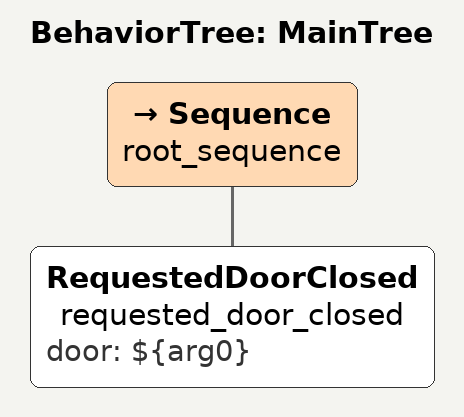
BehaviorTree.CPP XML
<root main_tree_to_execute = "MainTree" >
    <BehaviorTree ID="MainTree">
       <Sequence name="root_sequence">
           <RequestedDoorClosed    name="requested_door_closed" door="${arg0}"/>
       </Sequence>
    </BehaviorTree>
</root>
